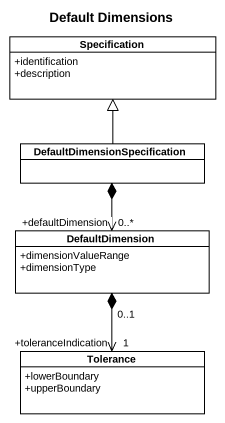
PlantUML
@startuml
title Default Dimensions
hide circle
hide empty members
skinparam classAttributeIconSize 0
class Specification {
  +identification
  +description
}
class "DefaultDimensionSpecification" as DefaultDimensionSpecificatio
class DefaultDimension {
  +dimensionValueRange
  +dimensionType
}
class Tolerance {
  +lowerBoundary
  +upperBoundary
}
DefaultDimensionSpecificatio -up-|> Specification
DefaultDimension "+defaultDimension\n0..*" <-up-* DefaultDimensionSpecificatio
Tolerance "1\n+toleranceIndication" <-up-* "0..1" DefaultDimension
@enduml
